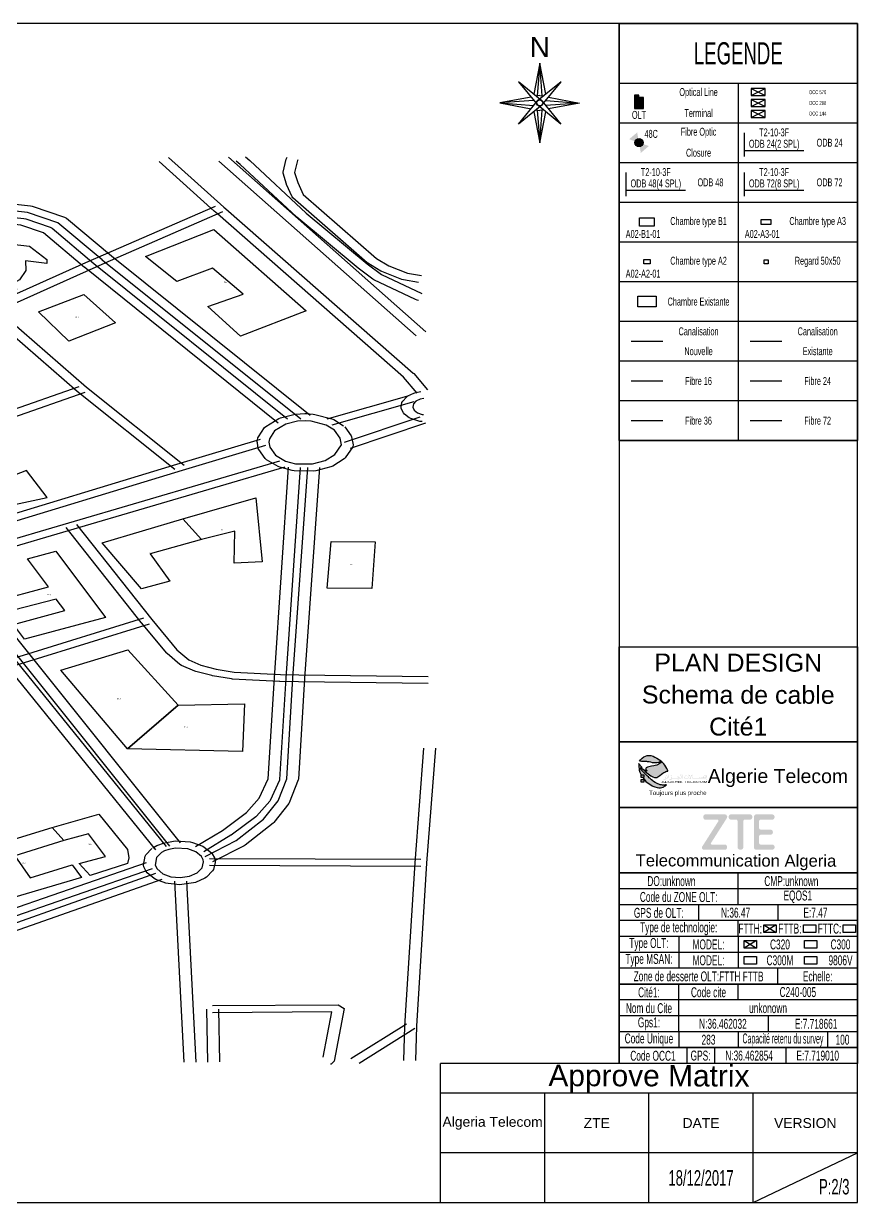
# Model space of a CAD drawing. Header units: millimetres. Extents: x -2012 to 1398, y -1200 to 746.
# Drawn here: x -1000 to -580, y -297 to 297 of the extents above; entities that cross this region are included whole.
import ezdxf
from ezdxf.enums import TextEntityAlignment as Align

# ---------------------------------------------------------------- set-up
doc = ezdxf.new("R2010")
doc.units = ezdxf.units.MM
doc.styles.get("Standard").update_dxf_attribs({"font": 'arial.ttf'})

# ---------------------------------------------------------------- blocks, each defined once
blk = doc.blocks.new('OLT')
at = {"true_color": 0x0000ff}
blk.add_hatch(color=5, dxfattribs=at).paths.add_polyline_path([(-1.07, -1.53), (1.17, -1.53), (1.17, 1.25), (-0.02, 1.25), (-0.02, 1.79), (-1.07, 1.79)], flags=0)
at = {"color": 5, "true_color": 0x0000ff}
blk.add_lwpolyline([(-1.07, 1.79), (-1.07, -1.53), (1.17, -1.53), (1.17, 1.25), (-0.02, 1.25), (-0.02, 1.79)], close=True, dxfattribs=at)
blk = doc.blocks.new('JOINT CLOSURE')
at = {"lineweight": 25, "true_color": 0xff0000}
h = blk.add_hatch(color=1, dxfattribs=at)
h.paths.add_polyline_path([(0, 0), (-0.46, 2.58), (-2.48, 0.86)], flags=0)
h.paths.add_polyline_path([(2.48, -0.86), (0, 0), (0.46, -2.58)], flags=0)
h = blk.add_hatch(color=1, dxfattribs=at)
edge = h.paths.add_edge_path(flags=0)
edge.add_arc((0, 0), 1.01, 180, 360)
edge.add_arc((0, 0), 1.01, 0, 180)
at = {"color": 12, "lineweight": 25, "true_color": 0xcc0000}
blk.add_circle((0, 0), 1.01, dxfattribs=at)
blk = doc.blocks.new('AT LOGO')
at = {"linetype": 'Continuous', "true_color": 0x0000ff}
h = blk.add_hatch(color=5, dxfattribs=at)
h.paths.add_polyline_path([(9.49, -4.04), (9.01, -3.78), (8.54, -3.58), (7.95, -3.43), (7.42, -3.39), (7.03, -3.41), (6.64, -3.53), (6.19, -3.75), (5.76, -4.07), (5.37, -4.49), (5.15, -4.85), (5.32, -4.87), (5.67, -4.89), (6.01, -4.9), (6.48, -4.9), (6.95, -4.94), (7.12, -4.96), (7.55, -5), (7.94, -5.1), (8.39, -5.21), (8.88, -5.27), (9.46, -5.27), (9.88, -5.18), (10.16, -5.09), (10.44, -4.9), (10.55, -4.77), (10.19, -4.52)], flags=0)
h.paths.add_polyline_path([(9.41, -10.38), (9.07, -10.18), (8.69, -9.92), (8.46, -9.76), (8.18, -9.54), (7.99, -9.38), (7.75, -9.15), (7.6, -9.02), (7.37, -8.81), (7.16, -8.61), (6.98, -8.43), (6.73, -8.18), (5.98, -7.41), (5.39, -6.81), (5.33, -6.69), (5.33, -6.6), (5.37, -6.59), (5.49, -6.6), (5.62, -6.64), (5.5, -6.56), (5.46, -6.51), (5.44, -6.48), (5.43, -6.42), (5.46, -6.41), (5.51, -6.41), (5.58, -6.43), (5.83, -6.45), (5.74, -6.31), (4.99, -5.47), (4.96, -5.45), (4.96, -5.47), (4.92, -5.8), (4.92, -6.26), (5, -6.79), (5.04, -7.07), (5.2, -7.56), (5.28, -7.8), (5.56, -8.3), (6.24, -8.3), (6.24, -8.93), (5.93, -8.93), (6.22, -9.3), (6.57, -9.72), (6.74, -9.92), (7.09, -10.24), (7.69, -10.66), (8.28, -11.01), (8.51, -11.14), (8.96, -11.32), (9.6, -11.47), (9.99, -11.51), (10.39, -11.51), (10.75, -11.47), (11.06, -11.38), (11.28, -11.26), (11.46, -11.16), (11.64, -11.01), (11.72, -10.94), (11.91, -10.75), (11.67, -10.8), (11.44, -10.86), (11.17, -10.86), (10.93, -10.86), (10.68, -10.83), (10.32, -10.75), (10, -10.65), (9.72, -10.52)], flags=0)
at = {"true_color": 0x009900}
h = blk.add_hatch(color=94, dxfattribs=at)
h.paths.add_polyline_path([(12.24, -7.18), (12, -6.67), (11.75, -6.22), (11.49, -5.84), (11.27, -5.54), (11.07, -5.31), (10.85, -5.08), (10.64, -4.84), (10.38, -5.27), (10.08, -5.51), (9.81, -5.67), (9.51, -5.81), (9.07, -5.93), (8.7, -5.99), (8.13, -6.06), (7.45, -6.24), (7.1, -6.33), (6.8, -6.54), (6.72, -6.67), (6.7, -6.75), (6.7, -6.82), (6.74, -6.9), (6.88, -7.11), (6.94, -7.18), (6.94, -7.24), (6.93, -7.3), (6.9, -7.34), (6.85, -7.34), (6.75, -7.33), (6.69, -7.29), (5.81, -6.8), (6.56, -7.41), (7.32, -8.04), (8.01, -8.49), (8.51, -8.78), (8.88, -8.92), (9.02, -8.95), (9.3, -8.95), (9.51, -8.92), (9.78, -8.8), (10.02, -8.63), (10.16, -8.52), (10.25, -8.43), (10.65, -8.11), (10.99, -7.88), (11.27, -7.72), (11.54, -7.56), (11.74, -7.47), (11.95, -7.38), (12.06, -7.34), (12.14, -7.33), (12.3, -7.35)], flags=0)
h.paths.add_polyline_path([(6.24, -8.3), (5.56, -8.3), (5.56, -8.93), (6.24, -8.93)], flags=0)
h.paths.add_polyline_path([(6.19, -9.49), (5.57, -9.49), (5.57, -10.08), (6.19, -10.08)], flags=0)
at = {"linetype": 'Continuous', "true_color": 0x0000ff}
h = blk.add_hatch(color=5, dxfattribs=at)
h.paths.add_polyline_path([(12.18, -8.87), (12.17, -8.83), (12.17, -8.81), (12.16, -8.77), (12.14, -8.73), (12.1, -8.68), (12.09, -8.66), (12.08, -8.66), (12.02, -8.79), (12.05, -8.83), (12.05, -8.83), (12.07, -8.86), (12.08, -8.87), (12.09, -8.88), (12.1, -8.92), (12.11, -8.96), (12.12, -8.96), (12.12, -9.05), (11.78, -9.05), (11.78, -8.94), (11.77, -8.9), (11.77, -8.89), (11.75, -8.83), (11.71, -8.77), (11.68, -8.74), (11.65, -8.71), (11.65, -8.71), (11.64, -8.71), (11.63, -8.73), (11.62, -8.76), (11.62, -8.78), (11.6, -8.83), (11.6, -8.83), (11.62, -8.86), (11.63, -8.87), (11.64, -8.89), (11.66, -8.92), (11.68, -8.94), (11.69, -8.97), (11.71, -9.04), (11.72, -9.04), (11.72, -9.12), (11.71, -9.12), (11.71, -9.13), (11.7, -9.16), (11.69, -9.18), (11.67, -9.21), (11.65, -9.24), (11.65, -9.25), (11.6, -9.3), (11.58, -9.32), (11.54, -9.35), (11.51, -9.37), (11.47, -9.4), (11.41, -9.43), (11.38, -9.44), (11.32, -9.46), (11.21, -9.46), (11.07, -9.43), (11.06, -9.43), (11.05, -9.44), (11.05, -9.45), (11.05, -9.46), (11.05, -9.47), (11.1, -9.48), (11.15, -9.51), (11.27, -9.54), (11.33, -9.56), (11.43, -9.56), (11.47, -9.54), (11.5, -9.53), (11.53, -9.51), (11.56, -9.49), (11.59, -9.47), (11.63, -9.44), (11.67, -9.4), (11.7, -9.37), (11.71, -9.35), (11.74, -9.32), (11.75, -9.28), (11.77, -9.25), (11.78, -9.22), (11.78, -9.17), (12.18, -9.17)], flags=0)
h.paths.add_polyline_path([(12.44, -8.85), (12.43, -8.73), (12.39, -8.36), (12.37, -8.21), (12.37, -8.2), (12.37, -8.2), (12.29, -8.34), (12.29, -8.37), (12.3, -8.48), (12.32, -8.59), (12.34, -8.81), (12.35, -8.86), (12.35, -8.91), (12.35, -8.98), (12.36, -8.98), (12.36, -9.16), (12.35, -9.16), (12.35, -9.19), (12.36, -9.2), (12.37, -9.2), (12.37, -9.19), (12.38, -9.19), (12.39, -9.16), (12.4, -9.15), (12.42, -9.1), (12.43, -9.07), (12.44, -9.03)], flags=0)
h.paths.add_polyline_path([(12.08, -8.47), (12.09, -8.46), (12.09, -8.45), (12.09, -8.44), (12.09, -8.44), (12.07, -8.45), (12.07, -8.45), (12.01, -8.45), (12.01, -8.45), (12, -8.44), (11.97, -8.43), (11.96, -8.42), (11.94, -8.41), (11.94, -8.41), (11.94, -8.39), (11.94, -8.39), (11.97, -8.38), (11.97, -8.38), (12.01, -8.38), (12.01, -8.38), (12.04, -8.4), (12.05, -8.4), (12.06, -8.37), (12.06, -8.33), (12.04, -8.31), (12, -8.31), (11.98, -8.32), (11.96, -8.34), (11.93, -8.36), (11.93, -8.37), (11.91, -8.39), (11.9, -8.4), (11.9, -8.41), (11.9, -8.44), (11.91, -8.46), (11.91, -8.46), (11.93, -8.48), (11.93, -8.48), (11.93, -8.49), (11.92, -8.49), (11.9, -8.51), (11.88, -8.52), (11.87, -8.53), (11.87, -8.55), (11.88, -8.55), (11.93, -8.53), (11.96, -8.52), (11.98, -8.51), (12.04, -8.5), (12.06, -8.48)], flags=0)
h.paths.add_polyline_path([(13.05, -8.36), (12.99, -8.48), (13.13, -8.55), (13.19, -8.43)], flags=0)
h.paths.add_polyline_path([(13.2, -8.72), (13.17, -8.71), (13.13, -8.83), (13.17, -8.89), (13.21, -8.94), (13.23, -8.99), (13.24, -9.05), (13.24, -9.12), (13.23, -9.15), (13.19, -9.23), (13.13, -9.3), (13.09, -9.33), (13.07, -9.35), (13.01, -9.39), (13, -9.4), (12.93, -9.44), (12.85, -9.46), (12.74, -9.46), (12.74, -9.46), (12.6, -9.43), (12.58, -9.43), (12.57, -9.45), (12.57, -9.46), (12.58, -9.47), (12.69, -9.51), (12.76, -9.54), (12.86, -9.56), (12.95, -9.56), (13.03, -9.53), (13.09, -9.49), (13.15, -9.45), (13.23, -9.37), (13.25, -9.34), (13.28, -9.29), (13.3, -9.25), (13.3, -9.22), (13.3, -9.17), (15.69, -9.17), (15.69, -8.99), (15.6, -8.4), (15.64, -8.4), (15.64, -8.37), (15.65, -8.31), (15.65, -8.25), (15.62, -8.23), (15.56, -8.21), (15.53, -8.17), (15.53, -8.15), (15.52, -8.14), (15.51, -8.14), (15.5, -8.16), (15.49, -8.21), (15.48, -8.27), (15.52, -8.36), (15.52, -8.38), (15.53, -8.48), (15.55, -8.65), (15.58, -8.81), (15.61, -9.05), (15.3, -9.05), (15.24, -9), (15.18, -8.94), (15.08, -8.85), (15, -8.79), (14.95, -8.75), (14.9, -8.73), (14.85, -8.71), (14.77, -8.71), (14.73, -8.72), (14.7, -8.73), (14.67, -8.76), (14.66, -8.78), (14.64, -8.8), (14.61, -8.85), (14.61, -8.86), (14.74, -8.86), (14.77, -8.86), (14.86, -8.89), (14.97, -8.95), (15.08, -9.05), (13.3, -9.05), (13.3, -8.94), (13.3, -8.9), (13.28, -8.83)], flags=0)
h.paths.add_polyline_path([(14.95, -9.35), (14.82, -9.28), (14.76, -9.39), (14.89, -9.47)], flags=0)
h.paths.add_polyline_path([(15.95, -8.85), (15.91, -8.35), (15.89, -8.21), (15.88, -8.2), (15.88, -8.2), (15.81, -8.33), (15.8, -8.34), (15.8, -8.37), (15.85, -8.81), (15.87, -8.98), (15.87, -9.19), (15.87, -9.2), (15.89, -9.2), (15.92, -9.13), (15.93, -9.1), (15.95, -9.02)], flags=0)
h.paths.add_polyline_path([(17.42, -8.87), (17.4, -8.79), (17.39, -8.74), (17.37, -8.7), (17.36, -8.69), (17.35, -8.68), (17.34, -8.66), (17.33, -8.65), (17.33, -8.65), (17.32, -8.67), (17.3, -8.71), (17.27, -8.78), (17.27, -8.78), (17.28, -8.79), (17.31, -8.82), (17.32, -8.84), (17.33, -8.86), (17.34, -8.88), (17.36, -8.94), (17.36, -8.94), (17.36, -9.03), (16.61, -9.03), (16.56, -9.02), (16.48, -9), (16.45, -8.98), (16.42, -8.95), (16.4, -8.93), (16.39, -8.91), (16.38, -8.88), (16.37, -8.88), (16.37, -8.81), (16.38, -8.81), (16.39, -8.76), (16.42, -8.69), (16.42, -8.67), (16.4, -8.66), (16.38, -8.69), (16.37, -8.71), (16.34, -8.76), (16.33, -8.81), (16.32, -8.84), (16.31, -8.87), (16.31, -8.96), (16.33, -9.03), (16.37, -9.08), (16.39, -9.1), (16.42, -9.13), (16.48, -9.15), (16.52, -9.16), (16.58, -9.17), (17.42, -9.17)], flags=0)
h.paths.add_polyline_path([(16.87, -8.54), (16.73, -8.47), (16.67, -8.58), (16.81, -8.65)], flags=0)
h.paths.add_polyline_path([(17.05, -8.46), (16.92, -8.39), (16.86, -8.51), (16.99, -8.58)], flags=0)
h.paths.add_polyline_path([(17.68, -8.37), (17.61, -8.3), (17.55, -8.25), (17.51, -8.25), (17.49, -8.28), (17.49, -8.3), (17.49, -8.41), (17.5, -8.42), (17.51, -8.45), (17.53, -8.48), (17.56, -8.51), (17.62, -8.57), (17.64, -8.59), (17.65, -8.59), (17.68, -8.59), (17.71, -8.58), (17.74, -8.58), (17.74, -8.59), (17.75, -8.6), (17.76, -8.61), (17.77, -8.62), (17.79, -8.64), (17.79, -8.65), (17.81, -8.66), (17.81, -8.68), (17.83, -8.71), (17.84, -8.72), (17.86, -8.75), (17.97, -8.94), (17.97, -8.96), (17.94, -9), (17.87, -9.06), (17.8, -9.11), (17.75, -9.13), (17.74, -9.19), (17.73, -9.22), (17.73, -9.28), (17.85, -9.28), (17.98, -9.26), (18.08, -9.24), (18.1, -9.24), (18.1, -9.21), (18.1, -9.09), (18.09, -9.03), (18.05, -8.96), (18.05, -8.94), (18.09, -8.87), (18.12, -8.8), (18.15, -8.73), (18.16, -8.66), (18.16, -8.63), (18.17, -8.55), (18.17, -8.47), (18.21, -8.48), (18.22, -8.48), (18.25, -8.36), (18.25, -8.34), (18.17, -8.3), (18.14, -8.28), (18.13, -8.27), (18.12, -8.25), (18.12, -8.24), (18.11, -8.24), (18.1, -8.24), (18.1, -8.24), (18.07, -8.32), (18.07, -8.35), (18.07, -8.41), (18.1, -8.43), (18.1, -8.43), (18.1, -8.57), (18.09, -8.66), (18.05, -8.8), (18.03, -8.86), (18.02, -8.87), (18.01, -8.87), (17.96, -8.78), (17.9, -8.68), (17.8, -8.52)], flags=0)
h.paths.add_polyline_path([(18.01, -9.01), (18.01, -9.01), (18.01, -9.02), (18.01, -9.03), (18.03, -9.06), (18.03, -9.07), (18.04, -9.08), (18.04, -9.08), (18.04, -9.12), (18.04, -9.12), (18.03, -9.13), (18.02, -9.13), (18, -9.14), (17.97, -9.14), (17.97, -9.15), (17.85, -9.15), (17.85, -9.14), (17.86, -9.14), (17.87, -9.14), (17.89, -9.12), (17.95, -9.07), (17.99, -9.03)], flags=0)
h.paths.add_polyline_path([(18.44, -8.31), (18.42, -8.22), (18.42, -8.21), (18.41, -8.21), (18.31, -8.36), (18.34, -8.39), (18.35, -8.41), (18.37, -8.45), (18.39, -8.51), (18.4, -8.66), (18.42, -8.93), (18.43, -9.02), (18.44, -9.06), (18.45, -9.08), (18.46, -9.1), (18.48, -9.13), (18.49, -9.15), (18.51, -9.16), (18.54, -9.17), (20.26, -9.17), (20.29, -9.16), (20.32, -9.15), (20.34, -9.13), (20.35, -9.13), (20.35, -9.13), (20.41, -9.16), (20.45, -9.17), (21.84, -9.17), (21.84, -8.87), (21.83, -8.81), (21.82, -8.78), (21.8, -8.74), (21.77, -8.7), (21.76, -8.67), (21.75, -8.67), (21.75, -8.68), (21.69, -8.8), (21.69, -8.8), (21.72, -8.83), (21.72, -8.84), (21.74, -8.86), (21.75, -8.88), (21.76, -8.91), (21.77, -8.93), (21.78, -8.96), (21.78, -8.96), (21.78, -9.05), (21.45, -9.05), (21.45, -8.92), (21.44, -8.88), (21.42, -8.85), (21.4, -8.82), (21.39, -8.81), (21.36, -8.79), (21.34, -8.77), (21.29, -8.76), (21.17, -8.76), (21.11, -8.77), (21.04, -8.8), (20.99, -8.83), (20.93, -8.87), (20.86, -8.92), (20.76, -8.97), (20.69, -9), (20.64, -9.01), (20.61, -9.02), (20.58, -9.03), (20.49, -9.03), (20.46, -9.02), (20.45, -9.01), (20.44, -9.01), (20.4, -8.97), (20.4, -8.96), (20.39, -8.95), (20.38, -8.94), (20.37, -8.91), (20.35, -8.88), (20.35, -8.85), (20.34, -8.83), (20.34, -8.82), (20.33, -8.81), (20.33, -8.81), (20.32, -8.82), (20.3, -8.85), (20.3, -8.89), (20.31, -8.94), (20.31, -8.96), (20.3, -8.99), (20.29, -9.01), (20.28, -9.01), (20.26, -9.02), (20.24, -9.05), (18.55, -9.05), (18.52, -9), (18.5, -8.96), (18.48, -8.82), (18.47, -8.66), (18.46, -8.45)], flags=0)
h.paths.add_polyline_path([(20.8, -9.03), (20.81, -9.03), (20.88, -8.99), (20.96, -8.95), (21, -8.93), (21.01, -8.93), (21.07, -8.91), (21.11, -8.9), (21.11, -8.9), (21.21, -8.9), (21.21, -8.9), (21.23, -8.91), (21.26, -8.92), (21.27, -8.92), (21.28, -8.93), (21.29, -8.93), (21.31, -8.94), (21.31, -8.95), (21.32, -8.95), (21.32, -9), (21.31, -9), (21.3, -9.01), (21.29, -9.01), (21.28, -9.02), (21.23, -9.03), (21.23, -9.03), (20.8, -9.03)], flags=0)
h.paths.add_polyline_path([(22.06, -8.36), (22.05, -8.22), (22.04, -8.2), (22.04, -8.2), (21.97, -8.34), (21.96, -8.35), (21.96, -8.37), (22.01, -8.82), (22.02, -8.98), (22.02, -9.2), (22.03, -9.2), (22.05, -9.2), (22.08, -9.13), (22.09, -9.1), (22.11, -9.03), (22.11, -8.86)], flags=0)
h.paths.add_polyline_path([(21.84, -8.39), (21.71, -8.32), (21.64, -8.44), (21.78, -8.51)], flags=0)
h.paths.add_polyline_path([(21.66, -8.47), (21.52, -8.4), (21.46, -8.51), (21.6, -8.58)], flags=0)
h.paths.add_polyline_path([(22.07, -9.34), (22.06, -9.33), (22.05, -9.32), (22.01, -9.32), (21.99, -9.33), (21.97, -9.34), (21.93, -9.39), (21.91, -9.42), (21.91, -9.46), (21.92, -9.47), (21.92, -9.48), (21.93, -9.48), (21.94, -9.49), (21.95, -9.5), (21.95, -9.5), (21.94, -9.5), (21.92, -9.51), (21.92, -9.51), (21.9, -9.52), (21.89, -9.53), (21.88, -9.54), (21.88, -9.56), (21.89, -9.56), (21.91, -9.55), (22.02, -9.52), (22.05, -9.51), (22.07, -9.49), (22.09, -9.48), (22.09, -9.48), (22.1, -9.47), (22.1, -9.45), (22.09, -9.45), (22.08, -9.46), (22.08, -9.46), (22.02, -9.46), (22.02, -9.46), (22, -9.45), (21.97, -9.43), (21.96, -9.43), (21.95, -9.42), (21.95, -9.41), (21.96, -9.4), (21.96, -9.4), (21.97, -9.4), (21.97, -9.39), (22.02, -9.39), (22.02, -9.4), (22.03, -9.4), (22.04, -9.41), (22.05, -9.41), (22.05, -9.41), (22.06, -9.4), (22.06, -9.4), (22.07, -9.39)], flags=0)
at = {"color": 5, "linetype": 'ByBlock', "true_color": 0x0000ff}
for p, q in [((4.96, -5.47), (4.92, -5.8)), ((4.92, -5.8), (4.92, -6.26)), ((4.92, -6.26), (5, -6.79)), ((5, -6.79), (5.04, -7.07)), ((5.04, -7.07), (5.2, -7.56)), ((5.2, -7.56), (5.28, -7.8)), ((5.28, -7.8), (5.56, -8.3))]:
    blk.add_line(p, q, dxfattribs=at)
at = {"color": 5, "linetype": 'Continuous', "true_color": 0x0000ff}
for p, q in [((4.99, -5.47), (4.96, -5.45)), ((4.96, -5.45), (4.96, -5.47)), ((5.74, -6.31), (4.99, -5.47)), ((5.33, -6.64), (5.34, -6.6)), ((5.33, -6.69), (5.33, -6.64)), ((5.39, -6.81), (5.33, -6.69)), ((5.34, -6.6), (5.37, -6.59)), ((5.37, -6.59), (5.49, -6.6)), ((5.98, -7.41), (5.39, -6.81)), ((5.43, -6.42), (5.46, -6.41)), ((5.43, -6.44), (5.43, -6.42)), ((5.44, -6.48), (5.43, -6.44)), ((5.46, -6.51), (5.44, -6.48)), ((5.46, -6.41), (5.51, -6.41)), ((5.5, -6.56), (5.46, -6.51)), ((5.49, -6.6), (5.62, -6.64)), ((5.62, -6.64), (5.5, -6.56)), ((5.51, -6.41), (5.58, -6.43)), ((5.58, -6.43), (5.83, -6.45)), ((5.83, -6.45), (5.74, -6.31)), ((6.73, -8.18), (5.98, -7.41)), ((6.98, -8.43), (6.73, -8.18)), ((7.16, -8.61), (6.98, -8.43)), ((7.37, -8.81), (7.16, -8.61)), ((7.6, -9.02), (7.37, -8.81)), ((5.93, -8.93), (6.22, -9.3)), ((6.22, -9.3), (6.57, -9.72)), ((6.57, -9.72), (6.74, -9.92)), ((6.74, -9.92), (7.09, -10.24)), ((7.09, -10.24), (7.69, -10.66)), ((7.75, -9.15), (7.6, -9.02)), ((7.69, -10.66), (8.28, -11.01)), ((7.99, -9.38), (7.75, -9.15)), ((8.18, -9.54), (7.99, -9.38)), ((8.46, -9.76), (8.18, -9.54)), ((8.28, -11.01), (8.51, -11.14)), ((8.69, -9.92), (8.46, -9.76)), ((8.51, -11.14), (8.96, -11.32)), ((9.07, -10.18), (8.69, -9.92)), ((8.96, -11.32), (9.6, -11.47)), ((9.41, -10.38), (9.07, -10.18)), ((9.72, -10.52), (9.41, -10.38)), ((9.6, -11.47), (9.99, -11.51)), ((10, -10.65), (9.72, -10.52)), ((9.99, -11.51), (10.39, -11.51)), ((10.32, -10.75), (10, -10.65)), ((10.68, -10.83), (10.32, -10.75)), ((10.39, -11.51), (10.75, -11.47)), ((10.93, -10.86), (10.68, -10.83)), ((10.75, -11.47), (11.06, -11.38)), ((11.17, -10.86), (10.93, -10.86)), ((11.06, -11.38), (11.28, -11.26)), ((11.44, -10.86), (11.17, -10.86)), ((11.28, -11.26), (11.46, -11.16)), ((11.67, -10.8), (11.44, -10.86)), ((11.46, -11.16), (11.64, -11.01)), ((11.64, -11.01), (11.72, -10.94)), ((11.91, -10.75), (11.67, -10.8)), ((11.72, -10.94), (11.91, -10.75))]:
    blk.add_line(p, q, dxfattribs=at)
at = {"color": 5, "true_color": 0x0000ff}
for p, q in [((5.15, -4.85), (5.37, -4.49)), ((5.32, -4.87), (5.15, -4.85)), ((5.67, -4.89), (5.32, -4.87)), ((5.37, -4.49), (5.76, -4.07)), ((6.01, -4.9), (5.67, -4.89)), ((5.76, -4.07), (6.19, -3.75)), ((6.48, -4.9), (6.01, -4.9)), ((6.19, -3.75), (6.64, -3.53)), ((6.95, -4.94), (6.48, -4.9)), ((6.64, -3.53), (7.03, -3.41)), ((7.12, -4.96), (6.95, -4.94)), ((7.03, -3.41), (7.42, -3.39)), ((7.55, -5), (7.12, -4.96)), ((7.42, -3.39), (7.95, -3.43)), ((7.94, -5.1), (7.55, -5)), ((8.39, -5.21), (7.94, -5.1)), ((7.95, -3.43), (8.54, -3.58)), ((8.88, -5.27), (8.39, -5.21)), ((8.54, -3.58), (9.01, -3.78)), ((9.46, -5.27), (8.88, -5.27)), ((9.01, -3.78), (9.49, -4.04)), ((9.88, -5.18), (9.46, -5.27)), ((9.49, -4.04), (10.19, -4.52)), ((10.16, -5.09), (9.88, -5.18)), ((10.44, -4.9), (10.16, -5.09)), ((10.19, -4.52), (10.55, -4.77)), ((10.55, -4.77), (10.44, -4.9))]:
    blk.add_line(p, q, dxfattribs=at)
at = {"color": 92, "lineweight": -3, "true_color": 0x00cc00}
for p, q in [((9.07, -5.93), (8.7, -5.99)), ((9.51, -5.81), (9.07, -5.93)), ((9.81, -5.67), (9.51, -5.81)), ((10.08, -5.51), (9.81, -5.67)), ((10.38, -5.27), (10.08, -5.51)), ((10.64, -4.84), (10.38, -5.27)), ((10.85, -5.08), (10.64, -4.84)), ((10.64, -4.84), (10.64, -4.84)), ((11.07, -5.31), (10.85, -5.08)), ((11.27, -5.54), (11.07, -5.31)), ((11.49, -5.84), (11.27, -5.54)), ((11.75, -6.22), (11.49, -5.84)), ((5.56, -8.3), (6.24, -8.3)), ((5.56, -8.93), (5.56, -8.3)), ((6.69, -7.29), (5.81, -6.8)), ((5.81, -6.8), (6.56, -7.41)), ((6.24, -8.3), (6.24, -8.93)), ((6.56, -7.41), (7.32, -8.04)), ((6.75, -7.33), (6.69, -7.29)), ((6.72, -6.67), (6.7, -6.75)), ((6.7, -6.75), (6.7, -6.82)), ((6.7, -6.82), (6.74, -6.9)), ((6.8, -6.54), (6.72, -6.67)), ((6.74, -6.9), (6.88, -7.11)), ((6.85, -7.34), (6.75, -7.33)), ((7.1, -6.33), (6.8, -6.54)), ((6.9, -7.34), (6.85, -7.34)), ((6.88, -7.11), (6.94, -7.18)), ((6.93, -7.3), (6.9, -7.34)), ((6.94, -7.24), (6.93, -7.3)), ((6.94, -7.18), (6.94, -7.24)), ((7.45, -6.24), (7.1, -6.33)), ((7.32, -8.04), (8.01, -8.49)), ((8.13, -6.06), (7.45, -6.24)), ((8.01, -8.49), (8.51, -8.78)), ((8.7, -5.99), (8.13, -6.06)), ((8.51, -8.78), (8.88, -8.92)), ((9.51, -8.92), (9.78, -8.8)), ((9.78, -8.8), (10.02, -8.63)), ((10.02, -8.63), (10.16, -8.52)), ((10.16, -8.52), (10.25, -8.43)), ((10.25, -8.43), (10.65, -8.11)), ((10.65, -8.11), (10.99, -7.88)), ((10.99, -7.88), (11.27, -7.72)), ((11.27, -7.72), (11.54, -7.56)), ((11.54, -7.56), (11.74, -7.47)), ((11.74, -7.47), (11.95, -7.38)), ((12, -6.67), (11.75, -6.22)), ((11.95, -7.38), (12.06, -7.34)), ((12.24, -7.18), (12, -6.67)), ((12.06, -7.34), (12.14, -7.33)), ((12.14, -7.33), (12.3, -7.35)), ((12.3, -7.35), (12.24, -7.18)), ((6.24, -8.93), (5.56, -8.93)), ((5.57, -9.49), (6.19, -9.49)), ((5.57, -10.08), (5.57, -9.49)), ((6.19, -10.08), (5.57, -10.08)), ((6.19, -9.49), (6.19, -10.08)), ((8.88, -8.92), (9.02, -8.95)), ((9.02, -8.95), (9.3, -8.95)), ((9.3, -8.95), (9.51, -8.92))]:
    blk.add_line(p, q, dxfattribs=at)
at = {"ltscale": 0.2}
blk.add_text('Algerie Telecom', height=3.5, rotation=359.884, dxfattribs=at).set_placement((22.33, -10.29))
at = {"color": 94, "true_color": 0x009900, "width": 1.8}
blk.add_text('ALGERIE TELECOM', height=0.4867, dxfattribs=at).set_placement((10.67, -10.29))
at = {"color": 5, "linetype": 'Continuous', "true_color": 0x0000ff}
blk.add_text('Toujours plus proche', height=1.1124, dxfattribs=at).set_placement((7.52, -13.37))
blk = doc.blocks.new('ZTE LOGO')
at = {"true_color": 0x0066cc}
h = blk.add_hatch(color=152, dxfattribs=at)
edge = h.paths.add_edge_path(flags=0)
edge.add_arc((26.6, -2.36), 0.624, 340.3713, 439.47)
edge.add_line((26.72, -1.75), (21.7, -1.75))
edge.add_arc((21.7, -2.15), 0.403, 90, 124.8026)
edge.add_arc((21.87, -2.4), 0.713, 124.8026, 246.0414)
edge.add_line((21.59, -3.06), (24.74, -3.06))
edge.add_arc((24.76, -3.32), 0.263, -37.668, 95.2063, ccw=False)
edge.add_line((24.97, -3.48), (20.88, -9.91))
edge.add_arc((21.03, -10), 0.168, 147.5696, 166.7577)
edge.add_arc((21.43, -10.1), 0.585, 166.7577, 246.7557)
edge.add_arc((21.27, -10.48), 0.168, 246.7557, 270)
edge.add_line((21.27, -10.65), (26.75, -10.65))
edge.add_arc((26.75, -10.48), 0.168, 270, 301.3266)
edge.add_arc((26.46, -10), 0.733, 301.3266, 420.2615)
edge.add_arc((26.74, -9.51), 0.168, 60.2615, 90)
edge.add_line((26.74, -9.34), (23.31, -9.34))
edge.add_arc((23.31, -9.1), 0.234, 136.9789, 270.9901, ccw=False)
edge.add_line((23.14, -8.94), (27.19, -2.57))
edge = h.paths.add_edge_path(flags=0)
edge.add_arc((31.57, -3.34), 0.282, 89.0465, 172.1994, ccw=False)
edge.add_line((31.57, -3.06), (33.09, -3.06))
edge.add_arc((32.85, -2.4), 0.697, 290.3968, 430.0648)
edge.add_line((33.08, -1.75), (28.05, -1.75))
edge.add_arc((28.28, -2.4), 0.697, 109.8891, 249.5896)
edge.add_line((28.04, -3.06), (29.52, -3.06))
edge.add_arc((29.53, -3.34), 0.282, -6.4671, 92.287, ccw=False)
edge.add_line((29.81, -3.37), (29.81, -10.09))
edge.add_arc((29.98, -10.09), 0.168, 180, 202.0682)
edge.add_arc((30.55, -9.86), 0.786, 202.0682, 268.4705)
edge.add_line((30.53, -10.65), (30.57, -10.65))
edge.add_arc((30.55, -9.86), 0.786, 271.5295, 336.5638)
edge.add_arc((31.12, -10.11), 0.168, 336.5638, 360)
edge.add_line((31.29, -10.11), (31.29, -3.3))
edge = h.paths.add_edge_path(flags=0)
edge.add_line((35.26, -5.2), (35.26, -3.39))
edge.add_arc((35.59, -3.39), 0.336, 90, 180, ccw=False)
edge.add_line((35.59, -3.06), (38.65, -3.06))
edge.add_arc((38.48, -2.4), 0.676, 284.7167, 436.0783)
edge.add_line((38.64, -1.75), (34.41, -1.75))
edge.add_arc((34.48, -2.24), 0.498, 97.4126, 173.1021)
edge.add_line((33.98, -2.18), (33.98, -10.22))
edge.add_arc((34.49, -10.13), 0.52, 189.4263, 262.2716)
edge.add_line((34.42, -10.65), (38.65, -10.65))
edge.add_arc((38.48, -9.99), 0.676, 284.7167, 436.0783)
edge.add_line((38.64, -9.34), (35.59, -9.34))
edge.add_arc((35.59, -9), 0.336, 180, 270, ccw=False)
edge.add_line((35.26, -9), (35.26, -7.24))
edge.add_arc((35.66, -7.24), 0.403, 90, 180, ccw=False)
edge.add_line((35.66, -6.84), (38.3, -6.84))
edge.add_arc((38.06, -6.22), 0.663, 291.6587, 429.5493)
edge.add_line((38.29, -5.6), (35.66, -5.6))
edge.add_arc((35.66, -5.2), 0.403, 180, 270, ccw=False)
at = {"ltscale": 0.2}
blk.add_text('Telecommunication Algeria ', height=3, rotation=359.884, dxfattribs=at).set_placement((30, -14.88), align=Align.CENTER)
blk = doc.blocks.new('main_block')
for p, q in [((-700.01, 297), (-700.01, -227)), ((-700.01, 267), (-580.01, 267)), ((-640.01, 267), (-640.01, 147)), ((-700.01, 247), (-580.01, 247)), ((-700.01, 227), (-580.01, 227)), ((-700.01, 207), (-580.01, 207)), ((-700.01, 187), (-580.01, 187)), ((-700.01, 167), (-580.01, 167)), ((-700.01, 147), (-580.01, 147)), ((-640.01, 147), (-640.01, 127)), ((-700.01, 127), (-580.01, 127)), ((-640.01, 127), (-640.01, 87)), ((-700.01, 107), (-580.01, 107)), ((-700.01, 87), (-580.01, 87)), ((-700.01, 87), (-580.01, 87)), ((-640.01, -147), (-640.01, -131)), ((-580.01, -139), (-700.01, -139)), ((-580.01, -147), (-700.01, -147)), ((-660.01, -147), (-660.01, -155)), ((-620.01, -147), (-620.01, -155)), ((-580.01, -155), (-700.01, -155)), ((-640.01, -163), (-640.01, -155)), ((-580.01, -163), (-700.01, -163)), ((-670.01, -163), (-670.01, -179)), ((-640.01, -163), (-640.01, -179)), ((-580.01, -171), (-700.01, -171)), ((-580.01, -179), (-700.01, -179)), ((-620.01, -187), (-620.01, -179)), ((-669.99, -211), (-669.99, -187)), ((-639.99, -195), (-639.99, -187)), ((-579.99, -195), (-700.01, -195)), ((-579.99, -203), (-700.01, -203)), ((-624.99, -203), (-624.99, -211)), ((-580.01, -211), (-700.01, -211)), ((-670, -211), (-670, -219)), ((-640, -211), (-640, -219)), ((-595, -211), (-595, -219)), ((-665.98, -219), (-665.98, -227)), ((-651.99, -219), (-651.99, -227)), ((-615.99, -219), (-615.99, -227)), ((-580.01, -227), (-790.01, -227)), ((-790.01, -297), (-790.01, -227)), ((-580.01, -242), (-790.01, -242)), ((-737.51, -297), (-737.51, -242)), ((-685.01, -297), (-685.01, -242)), ((-632.51, -297), (-632.51, -242)), ((-580.01, -272), (-790.01, -272)), ((-632.51, -297), (-580.01, -272))]:
    blk.add_line(p, q)
at = {"color": 1, "ltscale": 3, "true_color": 0xff0000}
for p, q in [((-627.11, -157.05), (-620.9, -160.96)), ((-620.9, -157.05), (-627.11, -160.96)), ((-637.11, -165.05), (-630.89, -168.96)), ((-630.89, -165.05), (-637.11, -168.96))]:
    blk.add_line(p, q, dxfattribs=at)
for points in [[(-1420.01, -297), (-580.01, -297), (-580.01, 297), (-1420.01, 297)], [(-580.01, 87), (-700.01, 87), (-700.01, 297), (-580.01, 297)], [(-580.01, -65), (-700.01, -65), (-700.01, -17), (-580.01, -17)], [(-700.01, -65), (-580.01, -65), (-580.01, -98), (-700.01, -98)], [(-700.01, -98), (-580.01, -98), (-580.01, -131), (-700.01, -131)], [(-580.01, -187), (-700.01, -187), (-700.01, -131), (-580.01, -131)], [(-627.11, -157.05), (-620.9, -157.05), (-620.9, -160.96), (-627.11, -160.96)], [(-607.11, -157.05), (-600.9, -157.05), (-600.9, -160.96), (-607.11, -160.96)], [(-587.11, -157.05), (-580.9, -157.05), (-580.9, -160.96), (-587.11, -160.96)], [(-637.11, -165.05), (-630.89, -165.05), (-630.89, -168.96), (-637.11, -168.96)], [(-606.61, -165.05), (-600.4, -165.05), (-600.4, -168.96), (-606.61, -168.96)], [(-637.11, -173.05), (-630.89, -173.05), (-630.89, -176.96), (-637.11, -176.96)], [(-606.61, -173.05), (-600.4, -173.05), (-600.4, -176.96), (-606.61, -176.96)], [(-700.01, -187), (-580.01, -187), (-580.01, -219), (-700.01, -219)], [(-700.01, -219), (-580.01, -219), (-580.01, -227), (-700.01, -227)]]:
    blk.add_lwpolyline(points, close=True)
at = {"flags": 128}
for points in [[(-737, 261.37), (-739.97, 277.07), (-742.99, 261.4)], [(-738.75, 260.59), (-739.97, 277.07), (-741.25, 260.6)], [(-738.89, 258.04), (-750.69, 267.71), (-741.04, 255.89)], [(-738.94, 255.92), (-729.26, 267.64), (-741.08, 258.07)], [(-744.4, 260), (-760.08, 257.03), (-744.39, 254.01)], [(-743.01, 258.3), (-760.08, 257.03), (-743.01, 255.71)], [(-738.94, 255.92), (-750.68, 246.29), (-741.08, 258.07)], [(-740, 260.83), (-741.87, 260.48)], [(-738.89, 258.04), (-729.34, 246.28), (-741.04, 255.89)], [(-740, 260.83), (-738.12, 260.47)], [(-736.98, 258.29), (-719.93, 256.97), (-737, 255.7)], [(-735.58, 259.98), (-719.93, 256.96), (-735.61, 254)], [(-743, 252.58), (-740.04, 236.91), (-737.02, 252.59)], [(-741.86, 253.52), (-740.01, 253.17)], [(-741.26, 253.41), (-740.04, 236.91), (-738.76, 253.4)], [(-738.15, 253.52), (-740.01, 253.17)]]:
    blk.add_lwpolyline(points, dxfattribs=at)
blk.add_circle((-740.01, 257), 1.52)
at = {"layer": '0-ZTE-16 CABLE'}
blk.add_line((-694.01, 117), (-678.01, 117), dxfattribs=at)
at = {"layer": '0-ZTE-24 CABLE'}
blk.add_line((-634.01, 117), (-618.01, 117), dxfattribs=at)
at = {"layer": '0-ZTE-36 CABLE'}
blk.add_line((-694.01, 97), (-678.01, 97), dxfattribs=at)
at = {"layer": '0-ZTE-72 CABLE'}
blk.add_line((-634.01, 97), (-618.01, 97), dxfattribs=at)
at = {"layer": '0-ZTE-Duct existing'}
blk.add_line((-634.01, 137), (-618.01, 137), dxfattribs=at)
at = {"layer": '0-ZTE-Duct new'}
blk.add_line((-694.01, 137), (-678.01, 137), dxfattribs=at)
at = {"layer": '0-ZTE-HH new'}
blk.add_lwpolyline([(-627.01, 178), (-625.01, 178), (-625.01, 176), (-627.01, 176)], close=True, dxfattribs=at)
at = {"layer": '0-ZTE-MH existing', "ltscale": 3}
blk.add_lwpolyline([(-690.62, 159.7), (-681.39, 159.7), (-681.39, 154.3), (-690.62, 154.3)], close=True, dxfattribs=at)
at = {"layer": '0-ZTE-MH new'}
for points in [[(-689.7, 199.16), (-682.32, 199.16), (-682.32, 194.84), (-689.7, 194.84)], [(-628.44, 198.29), (-623.57, 198.29), (-623.57, 195.71), (-628.44, 195.71)]]:
    blk.add_lwpolyline(points, close=True, dxfattribs=at)
blk.add_lwpolyline([(-687.57, 178.06), (-684.44, 178.06), (-684.44, 175.94), (-687.57, 175.94), (-687.57, 178.06)], dxfattribs=at)
at = {"layer": '0-ZTE-OCC', "color": 1, "lineweight": 30, "true_color": 0xff0000}
for p, q in [((-633.51, 264.25), (-626.51, 260.75)), ((-633.51, 260.75), (-626.51, 264.25))]:
    blk.add_line(p, q, dxfattribs=at)
at = {"layer": '0-ZTE-OCC', "color": 3, "lineweight": 30, "true_color": 0x00ff00}
for p, q in [((-633.51, 258.75), (-626.51, 255.25)), ((-633.51, 255.25), (-626.51, 258.75))]:
    blk.add_line(p, q, dxfattribs=at)
at = {"layer": '0-ZTE-OCC', "color": 6, "lineweight": 30, "true_color": 0xff00ff}
for p, q in [((-633.51, 253.25), (-626.51, 249.75)), ((-633.51, 249.75), (-626.51, 253.25))]:
    blk.add_line(p, q, dxfattribs=at)
at = {"layer": '0-ZTE-OCC', "color": 1, "lineweight": 30, "true_color": 0xff0000}
blk.add_lwpolyline([(-626.51, 264.25), (-633.51, 264.25), (-633.51, 260.75), (-626.51, 260.75)], close=True, dxfattribs=at)
at = {"layer": '0-ZTE-OCC', "color": 3, "lineweight": 30, "true_color": 0x00ff00}
blk.add_lwpolyline([(-626.51, 258.75), (-633.51, 258.75), (-633.51, 255.25), (-626.51, 255.25)], close=True, dxfattribs=at)
at = {"layer": '0-ZTE-OCC', "color": 6, "lineweight": 30, "true_color": 0xff00ff}
blk.add_lwpolyline([(-626.51, 253.25), (-633.51, 253.25), (-633.51, 249.75), (-626.51, 249.75)], close=True, dxfattribs=at)
at = {"layer": '0-ZTE-ODB'}
for p, q in [((-636.93, 229.96), (-636.93, 241.96)), ((-606.93, 232.96), (-636.93, 232.96)), ((-696.53, 209.96), (-696.53, 221.96)), ((-636.93, 209.96), (-636.93, 221.96)), ((-666.53, 212.96), (-696.53, 212.96)), ((-606.93, 212.96), (-636.93, 212.96))]:
    blk.add_line(p, q, dxfattribs=at)
at = {"xscale": 2, "yscale": 2, "zscale": 2}
for name, p in [('OLT', (-690.11, 257.28)), ('AT LOGO', (-700.01, -65)), ('ZTE LOGO', (-700.01, -98))]:
    blk.add_blockref(name, p, dxfattribs=at)
at = {"layer": '0-ZTE-Joint closure', "xscale": 2, "yscale": 2, "zscale": 2}
blk.add_blockref('JOINT CLOSURE', (-690.01, 237), dxfattribs=at)
for s, height, rotation, p in [('N', 10, 359.99855, (-739.96, 285.19)), ('Approve Matrix', 10.7809, 359.88399, (-685.01, -234.46)), ('Algeria Telecom', 5, 359.88399, (-763.76, -257)), ('ZTE', 5, 359.88399, (-711.26, -257)), ('DATE', 5, 359.88399, (-658.76, -257)), ('VERSION', 5, 359.88399, (-606.26, -257))]:
    blk.add_text(s, height=height, rotation=rotation).set_placement(p, align=Align.MIDDLE)
at = {"width": 0.6}
for s, height, p in [('LEGENDE', 11.18, (-640.01, 282)), ('Optical Line', 4, (-660.01, 262)), ('OLT', 4, (-690.01, 251, 0)), ('Terminal', 4, (-660.01, 252)), ('Fibre Optic', 4, (-660.01, 242)), ('ODB 24', 4, (-594.01, 237)), ('Closure', 4, (-660.01, 232)), ('ODB 48', 4, (-654.01, 217)), ('ODB 72', 4, (-594.01, 217)), ('Chambre type B1', 4, (-660.01, 197)), ('Chambre type A3', 4, (-600.01, 197)), ('Chambre type A2', 4, (-660.01, 177)), ('Regard 50x50', 4, (-600.01, 177)), ('Chambre Existante', 4, (-660.01, 157)), ('Canalisation', 4, (-660.01, 142)), ('Canalisation', 4, (-600.01, 142)), ('Nouvelle', 4, (-660.01, 132)), ('Existante', 4, (-600.01, 132)), ('Fibre 16', 4, (-660.01, 117)), ('Fibre 24', 4, (-600.01, 117)), ('Fibre 36', 4, (-660.01, 97)), ('Fibre 72', 4, (-600.01, 97)), ('18/12/2017', 7.824, (-658.76, -284.5))]:
    blk.add_text(s, height=height, dxfattribs=at).set_placement(p, align=Align.MIDDLE)
at = {"ltscale": 0.2}
for s, p in [('PLAN DESIGN', (-640.01, -25)), ('Schema de cable', (-640.01, -41)), ('Cité1', (-640.01, -57))]:
    blk.add_text(s, height=9, rotation=359.88399, dxfattribs=at).set_placement(p, align=Align.MIDDLE)
for s, height, width, p in [('DO:unknown', 5, 0.6, (-673.68, -135)), ('CMP:unknown', 5, 0.6, (-613.26, -135)), ('Code du ZONE OLT:', 5, 0.6, (-670.01, -143)), ('GPS de OLT:', 5, 0.6, (-680.01, -151)), ('N:36.47', 5, 0.6, (-641.35, -151)), ('E:7.47', 5, 0.6, (-601.14, -151)), ('Type de technologie:', 5, 0.6, (-670.01, -159)), ('FTTH:', 5, 0.6, (-634.01, -159)), ('FTTB:', 5, 0.6, (-614.01, -159)), ('FTTC:', 5, 0.6, (-594.01, -159)), ('Type OLT:', 5, 0.6, (-685.01, -167)), ('MODEL:', 5, 0.6, (-655.01, -167)), ('C320', 5, 0.6, (-619, -167)), ('C300', 5, 0.6, (-588.51, -167)), ('Type MSAN:', 5, 0.6, (-685.01, -175)), ('MODEL:', 5, 0.6, (-655.01, -175)), ('C300M', 5, 0.6, (-619, -175)), ('9806V', 5, 0.6, (-588.51, -175)), ('Zone de desserte OLT:FTTH FTTB', 5, 0.6, (-660.01, -183)), ('Echelle:', 5, 0.6, (-600.01, -183)), ('Cité1:', 5, 0.6, (-684.99, -191)), ('Code cite', 5, 0.6, (-654.99, -191)), ('Nom du Cite', 5, 0.6, (-684.99, -199)), ('Gps1:', 5, 0.6, (-684.99, -207)), ('N:36.462032', 5, 0.6, (-647.75, -207)), ('E:7.718661', 5, 0.6, (-600.78, -207)), ('Code Unique', 4.9995, 0.6, (-685, -215)), ('Capacité retenu du survey', 4.9995, 0.4, (-617.5, -215)), ('GPS:', 5, 0.6, (-658.99, -223)), ('N:36.462854', 5, 0.6, (-634.56, -223)), ('E:7.719010', 5, 0.6, (-599.98, -223))]:
    blk.add_text(s, height=height, rotation=359.88399, dxfattribs=dict(at, width=width)).set_placement(p, align=Align.MIDDLE)
at = {"color": 1, "ltscale": 0.2, "true_color": 0xff0000, "width": 0.6}
for s, height, p in [('EQOS1', 5, (-610.01, -143)), ('C240-005', 5, (-609.99, -191)), ('unkonown', 5, (-624.99, -199)), ('283', 4.999, (-655, -215)), ('100', 4.999, (-587.51, -215)), ('Code OCC1', 4.999, (-682.98, -223))]:
    blk.add_text(s, height=height, rotation=359.88399, dxfattribs=at).set_placement(p, align=Align.MIDDLE)
at = {"width": 0.6}
blk.add_text('P:2/3', height=7.824, dxfattribs=at).set_placement((-584.01, -293), align=Align.RIGHT)
at = {"layer": '0-ZTE-joint Closure 48', "width": 0.6}
blk.add_text('48C', height=4, dxfattribs=at).set_placement((-683.87, 241.43, 0), align=Align.MIDDLE)
at = {"layer": '0-ZTE-MH new', "color": 0, "lineweight": -2, "width": 0.6}
blk.add_text('A02-B1-01', height=4, dxfattribs=at).set_placement((-687.94, 191, 0), align=Align.MIDDLE)
at = {"layer": '0-ZTE-MH new A2', "color": 0, "lineweight": -2, "width": 0.6}
blk.add_text('A02-A2-01', height=4, dxfattribs=at).set_placement((-687.94, 171, 0), align=Align.MIDDLE)
at = {"layer": '0-ZTE-MH new A3', "color": 0, "lineweight": -2, "width": 0.6}
blk.add_text('A02-A3-01', height=4, dxfattribs=at).set_placement((-627.94, 191, 0), align=Align.MIDDLE)
at = {"layer": '0-ZTE-OCC', "color": 1, "true_color": 0xff0000, "width": 0.6}
blk.add_text('OCC 576', height=2, dxfattribs=at).set_placement((-600.01, 262.44), align=Align.MIDDLE)
at = {"layer": '0-ZTE-OCC', "color": 3, "true_color": 0x00ff00, "width": 0.6}
blk.add_text('OCC 288', height=2, dxfattribs=at).set_placement((-600.01, 257), align=Align.MIDDLE)
at = {"layer": '0-ZTE-OCC', "color": 6, "true_color": 0xff00ff, "width": 0.6}
blk.add_text('OCC 144', height=2, dxfattribs=at).set_placement((-600.01, 251.67), align=Align.MIDDLE)
at = {"layer": '0-ZTE-ODB', "width": 0.6}
for p in [(-621.93, 242.18), (-681.53, 222.18), (-621.93, 222.18)]:
    blk.add_text('T2-10-3F', height=4, dxfattribs=at).set_placement(p, align=Align.MIDDLE)
at = {"layer": '0-ZTE-ODB 24 2SPL', "width": 0.6}
blk.add_text('ODB 24(2 SPL)', height=4, dxfattribs=at).set_placement((-621.93, 235.96), align=Align.MIDDLE)
at = {"layer": '0-ZTE-ODB 48 4SPL', "width": 0.6}
blk.add_text('ODB 48(4 SPL)', height=4, dxfattribs=at).set_placement((-681.53, 215.96), align=Align.MIDDLE)
at = {"layer": '0-ZTE-ODB 72', "width": 0.6}
blk.add_text('ODB 72(8 SPL)', height=4, dxfattribs=at).set_placement((-621.93, 215.96), align=Align.MIDDLE)
blk = doc.blocks.new('big_block')
blk.add_blockref('main_block', (0, 0))
blk = doc.blocks.new('roads.block1.A4')
at = {"layer": 'roads', "color": 7}
for points in [[(169, 411.38), (199.45, 366.64), (200.64, 364.92), (304.14, 216.6), (304.37, 216.23), (311.95, 201.46)], [(202.02, 411.82), (311.08, 254.01)], [(211.53, 411.99), (213.81, 408.81), (213.89, 408.7), (244.98, 361.25), (278.75, 315.27), (286.51, 305.73), (308.81, 288.49), (308.97, 288.44)], [(306.96, 298.56), (298.77, 300.89), (297.91, 301.28), (286.81, 308.49), (286.32, 308.88), (279.11, 315.89), (278.72, 316.35), (237.67, 374.9), (237.21, 375.89), (234.1, 387.12), (234.03, 387.39), (232.23, 397.16), (232.21, 398.19), (233.86, 409.81), (234.05, 410.53), (234.48, 411.64)], [(306.26, 198.54), (298.77, 213.12), (195.92, 360.5), (194.19, 362.99), (194.16, 363.02), (163.71, 407.78)], [(305.82, 250.37), (196.75, 408.18)], [(307.1, 282.32), (306.38, 282.54), (305.36, 283.07), (282.31, 300.89), (281.78, 301.4), (273.73, 311.3), (273.63, 311.42), (239.77, 357.53), (239.67, 357.67), (208.58, 405.13), (206.33, 408.24)], [(240.44, 409.31), (240.14, 408.55), (238.62, 397.8), (240.3, 388.69), (243.23, 378.13), (283.79, 320.27), (290.56, 313.69), (300.99, 306.91), (308.71, 304.72)], [(-91.42, 398.51), (-15.72, 387.49), (-15.61, 387.48), (92.58, 367.81), (93.55, 367.47), (111.48, 357.65), (112.52, 356.73), (137.4, 322.67), (247.15, 178.81)], [(242.06, 174.92), (132.29, 318.82), (132.25, 318.87), (107.78, 352.38), (90.93, 361.6), (-16.69, 381.17), (-92.34, 392.17)], [(-92.88, 389.17), (-17.99, 375.05), (89.01, 356.39), (90.02, 356.04), (103.55, 348.51), (104.58, 347.59), (127.73, 315.78), (234.59, 175.32)], [(229.49, 171.44), (122.61, 311.93), (122.57, 311.99), (99.82, 343.26), (87.38, 350.18), (-19.11, 368.75), (-19.16, 368.76), (-94.07, 382.88)], [(68.58, 276.39), (123.27, 316.45), (123.3, 316.48), (132.98, 323.37), (194.96, 367.43)], [(198.66, 362.21), (136.69, 318.15), (127.03, 311.27), (72.37, 271.22)], [(-28.24, 323.93), (38.53, 309.14), (39.54, 308.72), (50.89, 301.59), (51.63, 300.95), (72.91, 275.88), (73.09, 275.65), (123.65, 203.83), (177.5, 133.5)], [(172.42, 129.61), (118.53, 199.99), (118.46, 200.09), (67.94, 271.84), (47.07, 296.43), (36.6, 303.01), (-29.63, 317.68)], [(-0.56, 136.03), (119.48, 204.71)], [(122.66, 199.15), (2.62, 130.48)], [(256.54, 175.35), (301.8, 196.4)], [(309.05, 172.96), (307.77, 173.11), (306.58, 173.48), (302.88, 175.52), (301.92, 176.33), (299.3, 179.61), (298.72, 180.72), (297.55, 184.76), (297.45, 186.01), (297.92, 190.18), (298.31, 191.38), (300.36, 195.06), (301.16, 196.01), (304.47, 198.62), (305.57, 199.19), (308.27, 199.96)], [(304.5, 190.6), (259.23, 169.55)], [(310.03, 193.81), (307.94, 193.21), (305.64, 191.39), (304.21, 188.83), (303.88, 185.92), (304.69, 183.11), (306.52, 180.82), (309.11, 179.4), (309.76, 179.32)], [(266.25, 168.13), (269.8, 159.88), (270.03, 159.02), (270.96, 151.75), (270.73, 150.12), (266.57, 140.12), (265.91, 139.12), (259.65, 132.71), (258.62, 132.01), (250.38, 128.47), (249.07, 128.21), (238.42, 128.37), (237.17, 128.65), (230.5, 131.6), (229.58, 132.22), (223.1, 138.43), (222.38, 139.46), (218.79, 147.68), (218.53, 148.63), (218, 153.83), (217.99, 154.46), (218.36, 158.24), (218.57, 159.11), (221.87, 167.48), (222.6, 168.59), (229.8, 175.66), (230.84, 176.35), (238.22, 179.32), (239.11, 179.54), (244.29, 180.05), (244.92, 180.05), (248.79, 179.66), (249.73, 179.42), (259.14, 175.39), (260.18, 174.68), (265.61, 169.1)], [(266.24, 154.15), (307.89, 177.04)], [(224.4, 154.17), (224.85, 149.79), (227.99, 142.61), (233.61, 137.23), (239.17, 134.76), (248.48, 134.62), (255.51, 137.64), (260.9, 143.15), (264.5, 151.79), (263.74, 157.77), (260.61, 165.06), (256.04, 169.76), (247.66, 173.34), (244.6, 173.65), (240.19, 173.22), (233.83, 170.65), (227.57, 164.5), (224.68, 157.18), (224.4, 154.17)], [(310.97, 171.43), (269.32, 148.54)], [(60.88, 78.3), (173.53, 134.42), (173.55, 134.43), (219.77, 157.03)], [(222.59, 151.28), (176.38, 128.68), (63.73, 72.57)], [(71.18, 60.89), (113.85, 81.39), (230.41, 137.41)], [(233.18, 131.65), (116.62, 75.62), (73.95, 55.12)], [(183.89, -211.04), (198.69, -196.36), (212.04, -180.19), (219.08, -167.32), (223.89, -149.71), (227.4, -58.51), (227.4, -58.5), (235.27, 131.71)], [(241.67, 131.44), (233.79, -58.76), (230.27, -150.32), (230.16, -151.04), (225.16, -169.36), (224.88, -170.06), (217.51, -183.53), (217.17, -184.03), (203.53, -200.56), (203.31, -200.79), (188.39, -215.58)], [(189.2, -219.79), (206.39, -205.6), (221.45, -186.2), (229.48, -169.65), (234.3, -149.63), (237.65, -58.88), (237.65, -58.86), (245.92, 131.55)], [(252.31, 131.27), (244.04, -59.12), (240.68, -150.18), (240.6, -150.81), (235.62, -171.48), (235.39, -172.13), (227.06, -189.3), (226.71, -189.86), (211.23, -209.81), (210.74, -210.31), (193.27, -224.72)], [(118.12, 79.9), (159.65, -5.88), (173.57, -33.16), (180.16, -42.43), (186.82, -47.07), (195.18, -50.61), (205.14, -53.3), (230.78, -55.44), (240.93, -55.8), (312.45, -57.24)], [(312.32, -63.64), (240.78, -62.19), (240.73, -62.19), (230.48, -61.83), (230.33, -61.82), (204.32, -59.65), (203.75, -59.56), (193.3, -56.74), (192.88, -56.59), (184.02, -52.83), (183.44, -52.51), (176.04, -47.37), (175.26, -46.59), (168.22, -36.67), (167.97, -36.28), (153.93, -8.76), (153.9, -8.7), (112.36, 77.11)], [(52.62, 21.36), (84.79, -43.55), (167.57, -210.94)], [(169.64, -210.51), (87.29, -42.23), (55.44, 22.69)], [(61.19, 25.51), (93.03, -39.42), (175.39, -207.69)], [(161.83, -213.78), (79.05, -46.39), (46.89, 18.51)], [(-19.01, -92.17), (80.48, -42.11), (80.71, -42), (88.72, -37.97), (155.34, -4.44)], [(158.22, -10.16), (91.6, -43.69), (83.59, -47.71), (83.36, -47.83), (-16.13, -97.88)], [(299.5, -373.04), (305.15, -225.55), (305.15, -225.53), (309.96, -121.94)], [(316.36, -122.23), (311.54, -225.81), (305.9, -373.28)], [(160.32, -212.02), (162.54, -209.99), (163.04, -209.62), (166.08, -207.79), (166.82, -207.46), (171.6, -206.03), (172.84, -205.92), (180.88, -206.75), (182.21, -207.19), (187.8, -210.57), (188.71, -211.41), (192.58, -216.64), (193.04, -217.53), (194.27, -221.25), (194.41, -221.87), (194.74, -224.54), (194.73, -225.42), (193.73, -231.78), (193.3, -232.95), (189.91, -238.51), (189.06, -239.42), (183.82, -243.26), (182.69, -243.79), (176.36, -245.33), (175.11, -245.39), (168.67, -244.4), (167.51, -243.98), (161.94, -240.64), (161.01, -239.8), (157.15, -234.57), (156.66, -233.61), (155.28, -229.13), (155.15, -227.88), (155.93, -219.65), (156.37, -218.3), (159.74, -212.73)], [(161.58, -227.85), (162.62, -231.21), (165.78, -235.48), (170.26, -238.17), (175.45, -238.97), (180.55, -237.72), (184.77, -234.63), (187.5, -230.16), (188.33, -224.87), (188.1, -222.96), (187.13, -220.03), (183.94, -215.72), (179.51, -213.04), (172.82, -212.35), (169.04, -213.47), (166.62, -214.94), (164.98, -216.44), (162.23, -220.98), (161.58, -227.85)], [(-8.9, -321.59), (71.42, -273.65), (71.49, -273.61), (156.76, -225.4)], [(191.59, -221.73), (308.36, -222.48)], [(159.91, -230.97), (74.67, -279.17), (-5.62, -327.09)], [(308.32, -228.88), (191.54, -228.13)], [(-2.87, -332.5), (76.69, -284.25), (76.75, -284.21), (161.99, -235.12)], [(165.18, -240.67), (79.98, -289.74), (0.45, -337.97)], [(177.64, -405.79), (172.4, -242.33)], [(178.8, -242.12), (184.04, -405.58)], [(190.65, -405.56), (190.05, -357.87)], [(193.21, -354.63), (262.69, -353.76), (265.91, -357.32), (260.46, -404.91), (258.78, -407.38), (258.43, -407.56)], [(196.45, -357.79), (197.05, -405.48)], [(254.44, -401.24), (259.14, -360.2), (193.29, -361.03)], [(269.64, -402.3), (300.41, -370.92)], [(304.98, -375.4), (274.21, -406.78)], [(298.95, -404.11), (299.5, -373.11)], [(305.9, -373.22), (305.35, -404.22)]]:
    blk.add_lwpolyline(points, dxfattribs=at)
blk = doc.blocks.new('buildings.block3.A4')
at = {"layer": 'building', "color": 7}
for points in [[(156.26, 321.98), (193.89, 346.24), (244.92, 272.78), (208.7, 250.04), (190.57, 276.68), (210.11, 287.97), (193.15, 311.35), (173.56, 299.29), (156.26, 321.98)], [(39.35, 341.26), (92.05, 331.26), (101.62, 319.35), (101.65, 315.56), (89.94, 318), (90.05, 309.27), (86.59, 300.82), (82.27, 297), (85.04, 292.48), (79.56, 288.61), (71.71, 290.59), (57.73, 311.37), (34.81, 315.52), (39.35, 341.26)], [(97.01, 271.89), (122.12, 287.7), (139.63, 262.08), (113.88, 245.6), (97.01, 271.89)], [(47.75, 142.24), (17.38, 124.16), (24.4, 113.54), (34.37, 105.59), (46.31, 101.08), (57.17, 98.13), (70.35, 96.99), (83.81, 97.91), (101.88, 104.34), (90.41, 128.77), (79.56, 121.71), (82.94, 113.47), (80.18, 111.85), (71.74, 117.59), (59.65, 119.49), (48.57, 118.8), (44, 125.07), (54.33, 132.32), (47.75, 142.24)], [(176.91, 85.06), (217.14, 104.01), (220.61, 46.34), (205.19, 45.12), (205.51, 73.81), (187.09, 66.41), (176.91, 85.06)], [(132.25, 63.33), (176.91, 85.06), (187.09, 66.41), (158.78, 53.41), (169.73, 28.62), (154.03, 21.94), (132.25, 63.33)], [(258.79, 64.58), (283.14, 64.2), (281.27, 22.18), (256.58, 22.54), (258.79, 64.58)], [(90.93, 48.81), (106.62, 55.83), (134.13, -3.93), (89.44, -23.6), (83.27, -10.37), (111.67, 2.12), (106.94, 12.55), (77.55, 0.19), (72.4, 10.52), (102.58, 23.65), (90.93, 48.81)], [(109.34, -51.7), (146.5, -33.14), (174.22, -83.33), (146.25, -122.62), (109.34, -51.7)], [(174.22, -83.33), (210.91, -82.18), (209.73, -125.24), (146.25, -122.62), (174.22, -83.33)], [(104.57, -193.87), (130.42, -181.78), (146.19, -213.75), (147.06, -221.19), (146.34, -226.3), (125.59, -237.15), (119.55, -226.24), (134.04, -219.79), (124.73, -199.5), (111.02, -205.55), (104.57, -193.87)], [(57.19, -217.61), (104.57, -193.87), (111.02, -205.55), (84, -219.24), (92.53, -239.14), (115.63, -227.47), (120.89, -238.78), (78.99, -258.93), (57.19, -217.61)]]:
    blk.add_lwpolyline(points, dxfattribs=at)
at = {"color": 7}
for p in [(200.59, 298.14), (118.32, 266.65), (198.76, 74.57), (159.67, 53.5), (269.86, 43.38), (103.27, 16.11), (141.78, -77.88), (178.58, -103.71), (125.82, -209.46), (89.04, -226.4)]:
    blk.add_text('DU ', height=1, dxfattribs=at).set_placement(p, align=Align.CENTER)

msp = doc.modelspace()

# ---------------------------------------------------------------- block references
msp.add_blockref('big_block', (0, 0))
at = {"xscale": 0.911677089857, "yscale": 0.557892212779}
for name in ['roads.block1.A4', 'buildings.block3.A4']:
    msp.add_blockref(name, (-1081, 0), dxfattribs=at)

doc.saveas('drawing.dxf')
